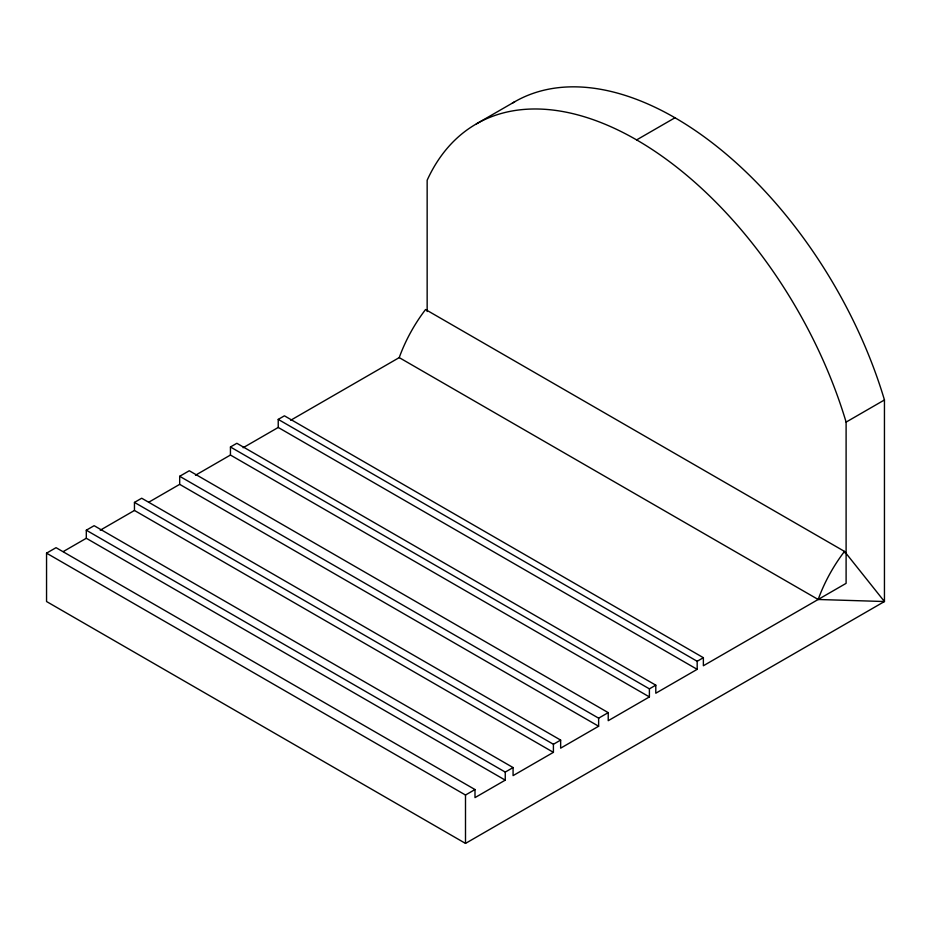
<?xml version="1.0" encoding="UTF-8"?>
<svg xmlns="http://www.w3.org/2000/svg" width="931" height="931" viewBox="0 0 931 931"><rect width="100%" height="100%" fill="white"/><g stroke="black" fill="none" stroke-linecap="round" stroke-linejoin="round"><path stroke-width="1.4" d="M476.381 123.881L514.738 101.747M427.154 311.536L427.154 180.23A320.927 185.292 60 0 1 636.629 139.906L674.975 117.772M512.341 103.155A320.927 185.292 60 0 1 884.45 399.958L884.45 601.531L465.5 843.405L46.55 601.531L46.55 553.154L56.046 547.672L474.996 789.546L474.996 797.611L505.254 780.143L505.254 772.09L86.304 530.205L86.304 538.269L505.254 780.143M86.304 530.205L94.124 525.689L513.074 767.563L513.074 775.628L553.41 752.341L553.41 744.276L134.46 502.403L134.46 510.456L553.41 752.341M134.46 502.403L141.698 498.225L560.648 740.098L560.648 748.163L598.633 726.238L598.633 718.173L179.683 476.288L179.683 484.353L598.633 726.238M179.683 476.288L189.272 470.749L608.222 712.634L608.222 720.699L649.396 696.923L649.396 688.859L230.446 446.985L230.446 455.038L649.396 696.923M230.446 446.985L236.846 443.284L655.796 685.169L655.796 693.223L697.179 669.342L697.179 661.278L278.229 419.392L278.229 427.457L697.179 669.342M278.229 419.392L284.421 415.82L703.37 657.693L703.37 665.758L846.104 583.353L846.104 422.104A320.927 185.292 60 0 0 636.629 139.906M63.308 551.548L86.304 538.269M100.234 530.216L134.46 510.456M149.053 502.042L179.683 484.353M195.51 475.217L230.446 455.038M243.119 447.73L278.229 427.457M290.681 420.265L399.224 357.609A105.948 61.167 -60 0 1 425.56 309.534L844.51 551.408L884.45 601.531L818.174 599.483L399.224 357.609M846.104 422.104L884.45 399.958M46.55 553.154L465.5 795.027L474.996 789.546M505.254 772.09L513.074 767.563M553.41 744.276L560.648 740.098M598.633 718.173L608.222 712.634M649.396 688.859L655.796 685.169M697.179 661.278L703.37 657.693M843.579 551.955L846.104 553.41M465.5 795.027L465.5 843.405M818.174 599.483A105.948 61.167 -60 0 1 844.51 551.408"/></g></svg>
